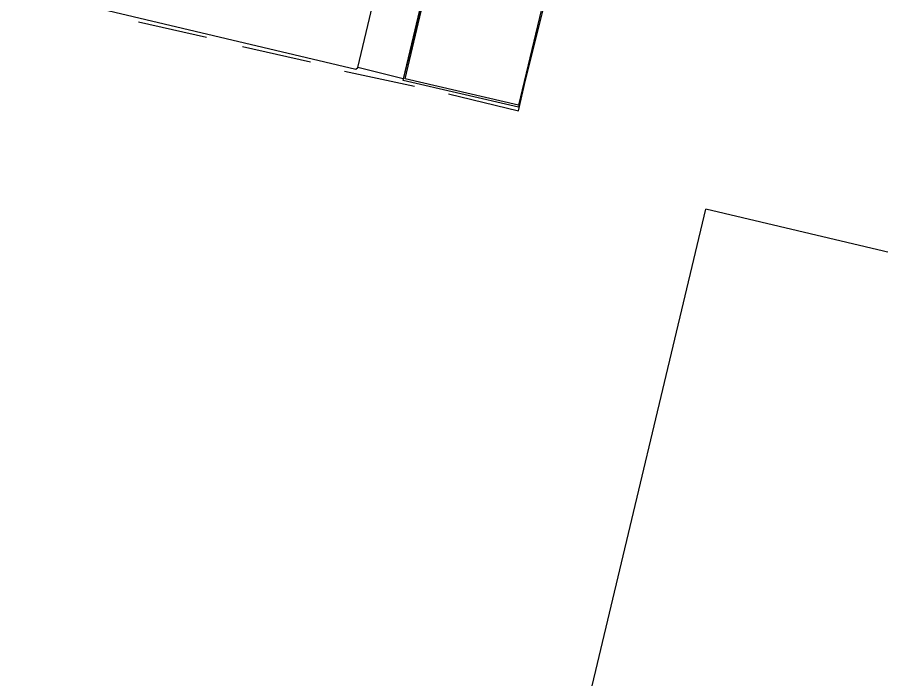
# Model space of a CAD drawing. Header units: feet. Extents: x -84 to 198, y -22 to 181.
# Drawn here: x 29.83 to 35.92, y 77.9 to 82.57 of the extents above; entities that cross this region are included whole.
import ezdxf

# ---------------------------------------------------------------- set-up
doc = ezdxf.new("R2010")
doc.units = ezdxf.units.FT
doc.layers.add('A-LINEA', color=7, linetype='CONTINUOUS')

msp = doc.modelspace()

# ---------------------------------------------------------------- linework, layer by layer
at = {"layer": 'A-LINEA'}
for p, q in [((28.2267, 83.1511), (32.2133, 82.2044)), ((30.68, 82.5378), (31.16, 82.4311)), ((31.4133, 82.3644), (31.8933, 82.2578)), ((32.2133, 82.2044), (32.2267, 82.2178)), ((32.1333, 82.1911), (32.6267, 82.0844)), ((33.52, 76.3511), (34.68, 81.2178)), ((37.72, 80.4978), (34.68, 81.2178))]:
    msp.add_line(p, q, dxfattribs=at)
for points in [[(32.2267, 82.2178), (32.4, 82.9511), (32.72, 82.8711), (32.5467, 82.1378), (32.2267, 82.2178)], [(32.7467, 82.9378), (33.56, 82.7378), (33.36, 81.9378), (32.5467, 82.1244), (32.7467, 82.9378)], [(32.7467, 82.9244), (33.5467, 82.7378), (33.36, 81.9511), (32.56, 82.1378), (32.7467, 82.9244)], [(32.8667, 82.0311), (33.36, 81.9111), (33.4933, 82.4978)]]:
    msp.add_lwpolyline(points, dxfattribs=at)

doc.saveas('drawing.dxf')
